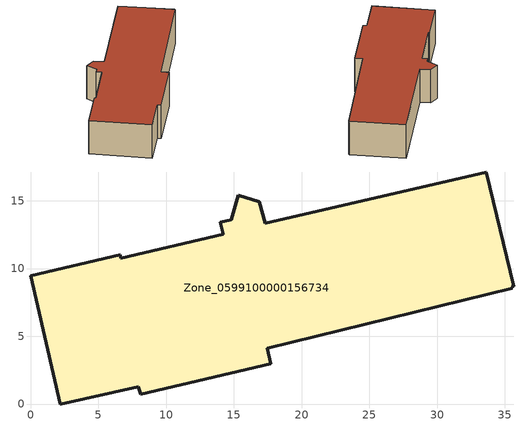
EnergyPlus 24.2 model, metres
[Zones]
Zone_0599100000156734
 floor ground (C_G): 17.45,4.13 17.74,2.96 8.12,0.71 7.95,1.28 2.17,0 0,9.47 6.6,11.01 6.66,10.76 14.2,12.54 14,13.43 14.81,13.6 15.31,15.41 16.89,14.95 17.3,13.33 33.64,17.13 35.67,8.69 35.51,8.65 35.54,8.56 z0
 wall outside (C_F): 8.12,0.71 17.74,2.96 17.45,4.13 35.54,8.56 35.51,8.65 35.67,8.69 33.64,17.13 17.3,13.33 16.89,14.95 15.31,15.41 14.81,13.6 14,13.43 14.2,12.54 6.66,10.76 6.6,11.01 0,9.47 2.17,0 7.95,1.28 8.12,0.71 z0:5.85
 roof outside (C_R): 17.74,2.96 17.45,4.13 35.54,8.56 35.51,8.65 35.67,8.69 33.64,17.13 17.3,13.33 16.89,14.95 15.31,15.41 14.81,13.6 14,13.43 14.2,12.54 6.66,10.76 6.6,11.01 0,9.47 2.17,0 7.95,1.28 8.12,0.71 z5.85
[BUILDING]
Pand.0599100000156734: North Axis=0; Terrain=City; Loads Convergence Tolerance Value=0.04; Temperature Convergence Tolerance Value=0.4; Solar Distribution=FullExterior; Maximum Number of Warmup Days=25; Minimum Number of Warmup Days=1
[Site:Location]
Rotterdam.The.Hague.AP_ZH_NLD Design_Conditions: Latitude=51.96; Longitude=4.45; Time Zone=1; Elevation=-4.5
[SITE:GROUNDTEMPERATURE:BUILDINGSURFACE]
18, 18, 18, 18, 18, 18, 18, 18, 18, 18, 18, 18
[MATERIAL] Thermal Absorptance=0.9; Solar Absorptance=0.7; Visible Absorptance=0.7
Name | Roughness | Thickness | Conductivity | Density | Specific Heat
G.D.1965 | MediumSmooth | 0.15 | 1 | 540 | 1210
F.D.1965 | Rough | 0.3 | 0.857143 | 1920 | 840
R.D.1965 | MediumRough | 0.2 | 0.08 | 1500 | 1000
[CONSTRUCTION]
C_G: G.D.1965
C_F: F.D.1965
C_R: R.D.1965
[ZONE]
Zone_0599100000156734: Type=1; Multiplier=1; Ceiling Height=Autocalculate; Volume=Autocalculate; Floor Area=autocalculate; Part of Total Floor Area=Yes
[ZONEINFILTRATION:DESIGNFLOWRATE]
Infil_Zone_0599100000156734: Zone or ZoneList or Space or SpaceList=Zone_0599100000156734; Schedule=AlwaysOn; Design Flow Rate Calculation Method=Flow/Area; Flow Rate per Floor Area=0.0042; Constant Term Coefficient=1; Temperature Term Coefficient=0; Velocity Term Coefficient=0; Velocity Squared Term Coefficient=0
[HVACTEMPLATE:ZONE:IDEALLOADSAIRSYSTEM]
Zone_0599100000156734: Maximum Heating Supply Air Temperature=50; Minimum Cooling Supply Air Temperature=13; Maximum Heating Supply Air Humidity Ratio=0.0156; Minimum Cooling Supply Air Humidity Ratio=0.0077; Heating Limit=NoLimit; Cooling Limit=NoLimit; Dehumidification Control Type=ConstantSensibleHeatRatio; Cooling Sensible Heat Ratio=0.7; Dehumidification Setpoint=60; Humidification Control Type=None; Humidification Setpoint=30; Outdoor Air Method=None; Outdoor Air Flow Rate per Person=0.00944; Outdoor Air Flow Rate per Zone Floor Area=0; Outdoor Air Flow Rate per Zone=0; Demand Controlled Ventilation Type=None; Outdoor Air Economizer Type=NoEconomizer; Heat Recovery Type=None; Sensible Heat Recovery Effectiveness=0.7; Latent Heat Recovery Effectiveness=0.65
[ZONECONTROL:THERMOSTAT]
ThermostatControl_Zone_0599100000156734: Zone or ZoneList=Zone_0599100000156734; Control Type Schedule=DualSetpointControlType; Control 1=Thermostat_Zone_0599100000156734; Temperature Difference Between Cutout And Setpoint=0
[THERMOSTATSETPOINT:DUALSETPOINT]
Thermostat_Zone_0599100000156734: Heating Setpoint Temperature Schedule=HeatingSetpoint_Zone_0599100000156734; Cooling Setpoint Temperature Schedule=CoolingSetpoint_Zone_0599100000156734
[SCHEDULE:COMPACT]
HeatingSetpoint_Zone_0599100000156734: Through: 12/31, For: AllDays, Until: 24:00, 21
CoolingSetpoint_Zone_0599100000156734: Through: 12/31, For: AllDays, Until: 24:00, 24
DualSetpointControlType: Through: 12/31, For: AllDays, Until: 24:00, 4
AlwaysOn: Through: 12/31, For: AllDays, Until: 24:00, 1
